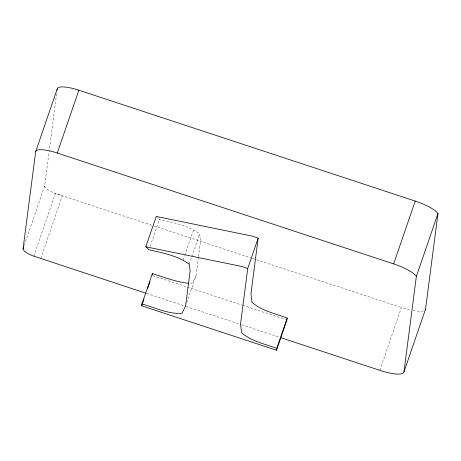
<?xml version="1.0" encoding="UTF-8"?>
<svg xmlns="http://www.w3.org/2000/svg" width="461" height="461" viewBox="0 0 461 461"><rect width="100%" height="100%" fill="white"/><g stroke="black" fill="none" stroke-linecap="round" stroke-linejoin="round"><path stroke-width="0.35" stroke-dasharray="2.31 1.73" d="M24.208 245.477L44.642 186.037L56.709 93.122M186.751 302.537L196.023 275.563L198.397 257.255M198.489 256.547L200.593 240.348L199.659 233.906C188.025 225.193 173.215 222.726 159.408 219.355L156.775 216.918M33.78 256.27L55.372 193.453L153.236 225.711M40.718 258.558L62.31 195.741A15.42 3.838 19 0 1 55.769 193.614L53.683 192.761A15.42 3.838 19 0 1 44.642 186.037M150.136 246.33L159.408 219.355M183.161 260.16L184.556 256.114M184.786 255.44L193.591 229.814M189.229 264.251L199.659 233.906M379.824 370.327L401.416 307.51A24.139 6.01 19 0 0 410.365 310.011M196.023 275.563L192.508 282.921L189.344 283.238M153.922 225.936L251.689 258.16M252.374 258.385L255.792 259.508M256.472 259.733L401.416 307.51M152.804 275.684L242.008 305.084M242.688 305.309L285.584 319.45M146.69 293.484L185.656 306.329M186.342 306.553L241.034 324.584M241.72 324.809L279.32 337.204M423.452 310.893A24.139 6.01 19 0 1 413.148 310.57"/><path stroke-width="0.69" d="M146.004 293.259L32.091 255.578A15.42 3.838 19 0 1 23.05 248.854L35.67 151.681L57.262 88.864A22.007 5.48 19 0 1 78.86 90.206L415.234 201.077A25.384 6.321 19 0 1 437.95 213.587L425.543 309.129L403.951 371.946A24.139 6.01 19 0 1 379.824 370.327L280.686 337.654M57.078 90.281L57.262 88.864M141.93 303.955C155.08 307.533 168.179 314.35 182.072 313.267L185.593 305.914L190.163 270.693L189.229 264.251C177.594 255.538 162.785 253.072 148.978 249.701L145.814 246.779L156.244 216.434L251.954 236.067L258.183 238.124L250.968 293.674L252.011 302.353C261.825 310.956 275.246 313.566 287.186 318.044L286.949 319.899L276.514 350.245L141.694 305.81L141.93 303.955L152.366 273.609C164.329 277.309 176.165 282.069 188.716 283.302M152.205 274.842L152.366 273.609M258.183 238.124L247.753 268.469L240.538 324.025L241.581 332.698C251.395 341.301 264.816 343.912 276.756 348.395L276.514 350.245M403.951 371.946L416.358 276.404L437.95 213.587M23.05 248.854L23.747 246.825M35.67 151.681A22.007 5.48 19 0 1 57.268 153.023L78.86 90.206M141.694 305.81L144.011 299.062M147.485 288.949L150.038 281.533M276.756 348.395L287.186 318.044M416.358 276.404A25.384 6.321 19 0 0 393.642 263.894L415.234 201.077M145.814 246.779L241.524 266.418L247.753 268.469M57.268 153.023L393.642 263.894M425.543 309.129A24.139 6.01 19 0 1 425.238 309.861"/></g></svg>
